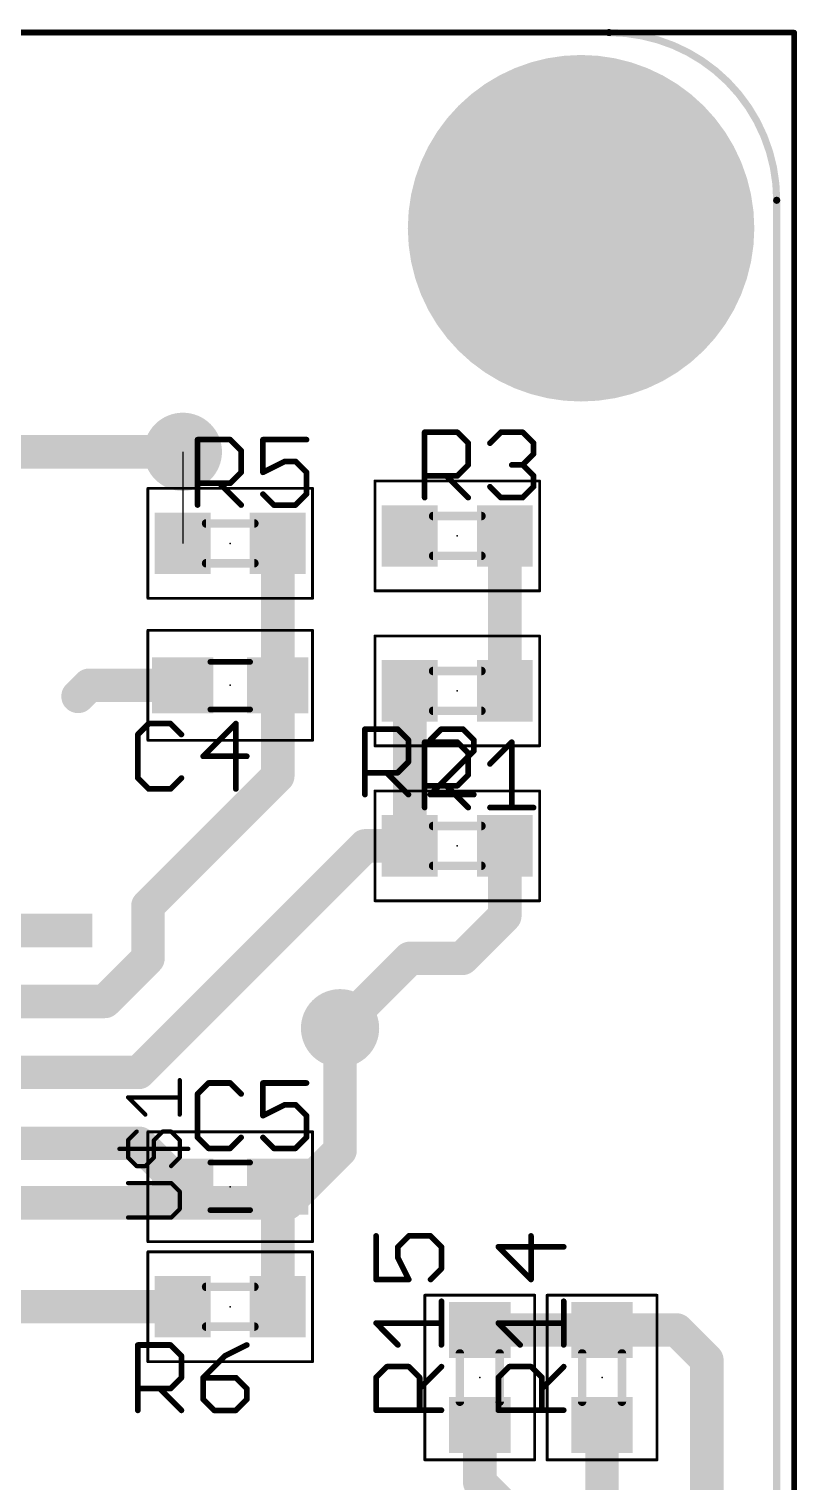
# Model space of a CAD drawing. Extents: x 0.9 to 89, y 3.1 to 59.4.
# Drawn here: x 75.06 to 88.8, y 33.45 to 59.44 of the extents above; entities that cross this region are included whole.
import ezdxf

# ---------------------------------------------------------------- set-up
doc = ezdxf.new("R2010")
doc.units = 0
for name, color, linetype in [('1', 22, 'CONTINUOUS'), ('16', 175, 'CONTINUOUS'), ('17', 82, 'CONTINUOUS'), ('18', 82, 'CONTINUOUS'), ('19', 53, 'CONTINUOUS'), ('21', 253, 'CONTINUOUS'), ('23', 7, 'CONTINUOUS'), ('25', 253, 'CONTINUOUS'), ('39', 22, 'CONTINUOUS'), ('51', 253, 'CONTINUOUS')]:
    doc.layers.add(name, color=color, linetype=linetype)

# ---------------------------------------------------------------- blocks, each defined once
blk = doc.blocks.new('RECT')
blk.add_solid([(-0.5, -0.5), (0.5, -0.5), (-0.5, 0.5), (0.5, 0.5)])
blk = doc.blocks.new('ROUNDP')
at = {"const_width": 0.5}
blk.add_lwpolyline([(0, -0.25, 1), (0, 0.25, 1), (0, -0.25)], format="xyb", dxfattribs=at)
blk = doc.blocks.new('ROUNDV')
at = {"const_width": 0.5}
blk.add_lwpolyline([(0, -0.25, 1), (0, 0.25, 1), (0, -0.25)], format="xyb", dxfattribs=at)

msp = doc.modelspace()

# ---------------------------------------------------------------- linework, layer by layer
at = {"layer": '1'}
for points, const_width in [([(88.75, 59.375), (3.125, 59.375)], 0.1), ([(88.75, 3.125), (88.75, 59.375)], 0.1), ([(79.51, 50.2375), (79.51, 47.6975)], 0.6), ([(83.5725, 47.5975), (83.5725, 50.37)], 0.6), ([(76.135, 47.6975), (75.9375, 47.5)], 0.6), ([(77.81, 47.6975), (76.135, 47.6975)], 0.6), ([(79.51, 47.6975), (79.51, 46.0725)], 0.6), ([(81.8725, 44.825), (81.8725, 47.5975)], 0.6), ([(77.1875, 43.75), (79.51, 46.0725)], 0.6), ([(77.0225, 40.7725), (81.075, 44.825)], 0.6), ([(81.8725, 44.825), (81.075, 44.825)], 0.6), ([(83.5725, 44.825), (83.5725, 43.5725)], 0.6), ([(77.1875, 42.8125), (77.1875, 43.75)], 0.6), ([(83.5725, 43.5725), (82.8125, 42.8125)], 0.6), ([(76.4175, 42.0425), (77.1875, 42.8125)], 0.6), ([(81.875, 42.8125), (80.625, 41.5625)], 0.6), ([(82.8125, 42.8125), (81.875, 42.8125)], 0.6), ([(75.385, 42.0425), (76.4175, 42.0425)], 0.6), ([(75.385, 40.7725), (77.0225, 40.7725)], 0.6), ([(75.385, 39.5025), (77.035, 39.5025)], 0.6), ([(77.035, 39.5025), (77.81, 38.7275)], 0.6), ([(79.51, 36.58), (79.51, 38.7275)], 0.6), ([(77.81, 36.58), (73.0925, 36.58)], 0.6), ([(83.125, 36.1625), (85.3125, 36.1625)], 0.6), ([(85.3125, 36.1625), (86.65, 36.1625)], 0.6), ([(86.65, 36.1625), (87.1875, 35.625)], 0.6), ([(87.1875, 35.625), (87.1875, 14.6875)], 0.6), ([(83.125, 34.4625), (83.125, 33.4375)], 0.6), ([(85.3125, 32.8125), (85.3125, 34.4625)], 0.6), ([(83.125, 33.4375), (84.375, 32.1875)], 0.6)]:
    msp.add_lwpolyline(points, dxfattribs=dict(at, const_width=const_width))
for points, const_width in [([(88.775, 59.375, 1), (88.725, 59.375)], 0.05), ([(88.75, 59.35, 1), (88.75, 59.4)], 0.05), ([(79.66, 50.2375, 1), (79.36, 50.2375)], 0.3), ([(83.7225, 50.37, 1), (83.4225, 50.37)], 0.3), ([(76.135, 47.8475, 1), (76.135, 47.5475)], 0.3), ([(76.2411, 47.5914, 1), (76.0289, 47.8036)], 0.3), ([(77.81, 47.5475, 1), (77.81, 47.8475)], 0.3), ([(79.66, 47.6975, 1), (79.36, 47.6975)], 0.3), ([(79.36, 47.6975, 1), (79.66, 47.6975)], 0.3), ([(82.0225, 47.5975, 1), (81.7225, 47.5975)], 0.3), ([(75.8314, 47.6061, 1), (76.0436, 47.3939)], 0.3), ([(83.4225, 47.5975, 1), (83.7225, 47.5975)], 0.3), ([(79.6161, 45.9664, 1), (79.4039, 46.1786)], 0.3), ([(79.36, 46.0725, 1), (79.66, 46.0725)], 0.3), ([(81.075, 44.975, 1), (81.075, 44.675)], 0.3), ([(81.1811, 44.7189, 1), (80.9689, 44.9311)], 0.3), ([(81.7225, 44.825, 1), (82.0225, 44.825)], 0.3), ([(81.8725, 44.675, 1), (81.8725, 44.975)], 0.3), ([(83.7225, 44.825, 1), (83.4225, 44.825)], 0.3), ([(77.3375, 43.75, 1), (77.0375, 43.75)], 0.3), ([(77.0814, 43.8561, 1), (77.2936, 43.6439)], 0.3), ([(83.4225, 43.5725, 1), (83.7225, 43.5725)], 0.3), ([(83.6786, 43.4664, 1), (83.4664, 43.6786)], 0.3), ([(77.0375, 42.8125, 1), (77.3375, 42.8125)], 0.3), ([(77.2936, 42.7064, 1), (77.0814, 42.9186)], 0.3), ([(81.875, 42.9625, 1), (81.875, 42.6625)], 0.3), ([(81.9811, 42.7064, 1), (81.7689, 42.9186)], 0.3), ([(82.7064, 42.9186, 1), (82.9186, 42.7064)], 0.3), ([(82.8125, 42.6625, 1), (82.8125, 42.9625)], 0.3), ([(75.385, 42.1925, 1), (75.385, 41.8925)], 0.3), ([(76.3114, 42.1486, 1), (76.5236, 41.9364)], 0.3), ([(76.4175, 41.8925, 1), (76.4175, 42.1925)], 0.3), ([(80.5189, 41.6686, 1), (80.7311, 41.4564)], 0.3), ([(75.385, 40.9225, 1), (75.385, 40.6225)], 0.3), ([(77.0225, 40.6225, 1), (77.0225, 40.9225)], 0.3), ([(76.9164, 40.8786, 1), (77.1286, 40.6664)], 0.3), ([(75.385, 39.6525, 1), (75.385, 39.3525)], 0.3), ([(77.1411, 39.6086, 1), (76.9289, 39.3964)], 0.3), ([(77.035, 39.3525, 1), (77.035, 39.6525)], 0.3), ([(79.66, 38.7275, 1), (79.36, 38.7275)], 0.3), ([(77.7039, 38.6214, 1), (77.9161, 38.8336)], 0.3), ([(77.81, 36.43, 1), (77.81, 36.73)], 0.3), ([(79.36, 36.58, 1), (79.66, 36.58)], 0.3), ([(83.125, 36.3125, 1), (83.125, 36.0125)], 0.3), ([(85.3125, 36.3125, 1), (85.3125, 36.0125)], 0.3), ([(85.3125, 36.0125, 1), (85.3125, 36.3125)], 0.3), ([(86.7561, 36.2686, 1), (86.5439, 36.0564)], 0.3), ([(86.65, 36.0125, 1), (86.65, 36.3125)], 0.3), ([(87.3375, 35.625, 1), (87.0375, 35.625)], 0.3), ([(87.0814, 35.5189, 1), (87.2936, 35.7311)], 0.3), ([(83.275, 34.4625, 1), (82.975, 34.4625)], 0.3), ([(85.4625, 34.4625, 1), (85.1625, 34.4625)], 0.3), ([(83.2311, 33.5436, 1), (83.0189, 33.3314)], 0.3), ([(82.975, 33.4375, 1), (83.275, 33.4375)], 0.3)]:
    msp.add_lwpolyline(points, format="xyb", dxfattribs=dict(at, const_width=const_width))
at = {"layer": '16', "const_width": 0.6}
for points in [[(65.9375, 51.875), (77.8125, 51.875)], [(80.625, 41.5625), (80.625, 39.375)], [(80.625, 39.375), (79.6875, 38.4375)], [(79.6875, 38.4375), (66.875, 38.4375)]]:
    msp.add_lwpolyline(points, dxfattribs=at)
at = {"layer": '16', "const_width": 0.3}
for points in [[(77.8125, 51.725, 1), (77.8125, 52.025)], [(80.775, 41.5625, 1), (80.475, 41.5625)], [(80.475, 39.375, 1), (80.775, 39.375)], [(80.7311, 39.2689, 1), (80.5189, 39.4811)], [(79.6875, 38.2875, 1), (79.6875, 38.5875)], [(79.5814, 38.5436, 1), (79.7936, 38.3314)]]:
    msp.add_lwpolyline(points, format="xyb", dxfattribs=at)
at = {"layer": '19'}
msp.add_line((77.8125, 51.875), (77.81, 50.2375), dxfattribs=at)
at = {"layer": '21'}
for points, const_width in [([(85.4375, 59.375), (6.4375, 59.375)], 0.127), ([(88.4375, 6.375), (88.4375, 56.375)], 0.127), ([(77.7569, 40.0172), (77.7569, 40.6336)], 0.0762), ([(77.1405, 40.0172), (76.8323, 40.3254)], 0.0762), ([(76.8323, 40.3254), (77.7569, 40.3254)], 0.0762), ([(76.8323, 39.5587), (76.9864, 39.7128)], 0.0762), ([(76.8323, 39.2505), (76.8323, 39.5587)], 0.0762), ([(77.4487, 39.7128), (77.2946, 39.5587)], 0.0762), ([(77.2946, 39.5587), (77.2946, 39.2505)], 0.0762), ([(77.6028, 39.7128), (77.4487, 39.7128)], 0.0762), ([(77.7569, 39.5587), (77.6028, 39.7128)], 0.0762), ([(77.7569, 39.2505), (77.7569, 39.5587)], 0.0762), ([(76.6782, 39.4046), (77.911, 39.4046)], 0.0762), ([(76.9864, 39.0964), (76.8323, 39.2505)], 0.0762), ([(77.2946, 39.2505), (77.1405, 39.0964)], 0.0762), ([(77.6028, 39.0964), (77.7569, 39.2505)], 0.0762), ([(77.1405, 39.0964), (76.9864, 39.0964)], 0.0762), ([(77.6028, 38.792), (76.8323, 38.792)], 0.0762), ([(77.7569, 38.6379), (77.6028, 38.792)], 0.0762), ([(77.7569, 38.3297), (77.7569, 38.6379)], 0.0762), ([(76.8323, 38.1756), (77.6028, 38.1756)], 0.0762), ([(77.6028, 38.1756), (77.7569, 38.3297)], 0.0762)]:
    msp.add_lwpolyline(points, dxfattribs=dict(at, const_width=const_width))
for points, const_width in [([(85.4375, 59.4068, 1), (85.4375, 59.3432)], 0.0635), ([(88.4375, 56.375, 0.4142), (85.4375, 59.375)], 0.127), ([(85.4375, 59.3432, 1), (85.4375, 59.4068)], 0.0635), ([(88.4693, 56.375, 1), (88.4057, 56.375)], 0.0635), ([(88.4057, 56.375, 1), (88.4693, 56.375)], 0.0635), ([(77.7759, 40.6336, 1), (77.7379, 40.6336)], 0.0381), ([(76.8458, 40.3388, 1), (76.8188, 40.3119)], 0.0381), ([(76.8323, 40.3444, 1), (76.8323, 40.3063)], 0.0381), ([(77.7569, 40.3063, 1), (77.7569, 40.3444)], 0.0381), ([(77.127, 40.0037, 1), (77.154, 40.0306)], 0.0381), ([(77.7379, 40.0172, 1), (77.7759, 40.0172)], 0.0381), ([(76.8188, 39.5721, 1), (76.8458, 39.5452)], 0.0381), ([(76.8514, 39.5587, 1), (76.8133, 39.5587)], 0.0381), ([(76.9999, 39.6993, 1), (76.9729, 39.7262)], 0.0381), ([(77.2811, 39.5721, 1), (77.3081, 39.5452)], 0.0381), ([(77.3137, 39.5587, 1), (77.2756, 39.5587)], 0.0381), ([(77.4487, 39.7318, 1), (77.4487, 39.6937)], 0.0381), ([(77.4622, 39.6993, 1), (77.4352, 39.7262)], 0.0381), ([(77.6163, 39.7262, 1), (77.5893, 39.6993)], 0.0381), ([(77.6028, 39.6937, 1), (77.6028, 39.7318)], 0.0381), ([(77.7759, 39.5587, 1), (77.7379, 39.5587)], 0.0381), ([(77.7434, 39.5452, 1), (77.7704, 39.5721)], 0.0381), ([(76.6782, 39.4236, 1), (76.6782, 39.3855)], 0.0381), ([(76.8458, 39.264, 1), (76.8188, 39.237)], 0.0381), ([(76.8133, 39.2505, 1), (76.8514, 39.2505)], 0.0381), ([(77.2756, 39.2505, 1), (77.3137, 39.2505)], 0.0381), ([(77.3081, 39.237, 1), (77.2811, 39.264)], 0.0381), ([(77.7379, 39.2505, 1), (77.7759, 39.2505)], 0.0381), ([(77.7704, 39.237, 1), (77.7434, 39.264)], 0.0381), ([(77.911, 39.3855, 1), (77.911, 39.4236)], 0.0381), ([(76.9864, 39.1154, 1), (76.9864, 39.0773)], 0.0381), ([(76.9729, 39.0829, 1), (76.9999, 39.1099)], 0.0381), ([(77.127, 39.1099, 1), (77.154, 39.0829)], 0.0381), ([(77.1405, 39.0773, 1), (77.1405, 39.1154)], 0.0381), ([(77.5893, 39.1099, 1), (77.6163, 39.0829)], 0.0381), ([(76.8323, 38.811, 1), (76.8323, 38.7729)], 0.0381), ([(77.6163, 38.8055, 1), (77.5893, 38.7785)], 0.0381), ([(77.6028, 38.7729, 1), (77.6028, 38.811)], 0.0381), ([(77.7759, 38.6379, 1), (77.7379, 38.6379)], 0.0381), ([(77.7434, 38.6244, 1), (77.7704, 38.6514)], 0.0381), ([(76.8323, 38.1947, 1), (76.8323, 38.1566)], 0.0381), ([(77.6028, 38.1566, 1), (77.6028, 38.1947)], 0.0381), ([(77.7379, 38.3297, 1), (77.7759, 38.3297)], 0.0381), ([(77.7704, 38.3162, 1), (77.7434, 38.3432)], 0.0381), ([(77.5893, 38.1891, 1), (77.6163, 38.1621)], 0.0381)]:
    msp.add_lwpolyline(points, format="xyb", dxfattribs=dict(at, const_width=const_width))
at = {"layer": '23'}
for p in [(88.4375, 59.375), (78.66, 50.2375), (82.7225, 50.37), (78.66, 47.6975), (82.7225, 47.5975), (82.7225, 44.825), (78.66, 38.7275), (78.66, 36.58), (83.125, 35.3125), (85.3125, 35.3125)]:
    msp.add_point(p, dxfattribs=at)
at = {"layer": '25', "const_width": 0.1016}
for points in [[(82.1383, 51.0558), (82.1383, 52.2252)], [(82.1383, 52.2252), (82.723, 52.2252)], [(82.723, 52.2252), (82.9179, 52.0303)], [(83.3077, 52.0303), (83.5026, 52.2252)], [(83.5026, 52.2252), (83.8924, 52.2252)], [(83.8924, 52.2252), (84.0873, 52.0303)], [(78.0758, 50.9233), (78.0758, 52.0927)], [(78.0758, 52.0927), (78.6605, 52.0927)], [(78.6605, 52.0927), (78.8554, 51.8978)], [(80.0248, 52.0927), (79.2452, 52.0927)], [(79.2452, 52.0927), (79.2452, 51.508)], [(82.9179, 52.0303), (82.9179, 51.6405)], [(84.0873, 52.0303), (84.0873, 51.8354)], [(78.8554, 51.8978), (78.8554, 51.508)], [(79.2452, 51.508), (79.635, 51.7029)], [(79.635, 51.7029), (79.8299, 51.7029)], [(79.8299, 51.7029), (80.0248, 51.508)], [(84.0873, 51.8354), (83.8924, 51.6405)], [(78.8554, 51.508), (78.6605, 51.3131)], [(80.0248, 51.508), (80.0248, 51.1182)], [(82.723, 51.4456), (82.1383, 51.4456)], [(82.5281, 51.4456), (82.9179, 51.0558)], [(82.9179, 51.6405), (82.723, 51.4456)], [(83.8924, 51.6405), (83.6975, 51.6405)], [(83.8924, 51.6405), (84.0873, 51.4456)], [(84.0873, 51.4456), (84.0873, 51.2507)], [(78.6605, 51.3131), (78.0758, 51.3131)], [(78.4656, 51.3131), (78.8554, 50.9233)], [(83.5026, 51.0558), (83.3077, 51.2507)], [(84.0873, 51.2507), (83.8924, 51.0558)], [(79.4401, 50.9233), (79.2452, 51.1182)], [(79.8299, 50.9233), (79.4401, 50.9233)], [(80.0248, 51.1182), (79.8299, 50.9233)], [(83.8924, 51.0558), (83.5026, 51.0558)], [(77.2019, 47.0127), (77.007, 46.8178)], [(77.5917, 47.0127), (77.2019, 47.0127)], [(77.7866, 46.8178), (77.5917, 47.0127)], [(78.7611, 47.0127), (78.1764, 46.428)], [(78.7611, 45.8433), (78.7611, 47.0127)], [(77.007, 46.8178), (77.007, 46.0382)], [(81.0695, 45.7433), (81.0695, 46.9127)], [(81.0695, 46.9127), (81.6542, 46.9127)], [(81.6542, 46.9127), (81.8491, 46.7178)], [(82.4338, 46.9127), (82.2389, 46.7178)], [(82.8236, 46.9127), (82.4338, 46.9127)], [(83.0185, 46.7178), (82.8236, 46.9127)], [(81.8491, 46.7178), (81.8491, 46.328)], [(82.1383, 45.5108), (82.1383, 46.6802)], [(82.1383, 46.6802), (82.723, 46.6802)], [(82.2389, 45.7433), (83.0185, 46.5229)], [(82.723, 46.6802), (82.9179, 46.4853)], [(82.9179, 46.4853), (82.9179, 46.0955)], [(83.0185, 46.5229), (83.0185, 46.7178)], [(83.3077, 46.2904), (83.6975, 46.6802)], [(83.6975, 46.6802), (83.6975, 45.5108)], [(78.1764, 46.428), (78.956, 46.428)], [(81.8491, 46.328), (81.6542, 46.1331)], [(77.007, 46.0382), (77.2019, 45.8433)], [(77.5917, 45.8433), (77.7866, 46.0382)], [(81.6542, 46.1331), (81.0695, 46.1331)], [(81.4593, 46.1331), (81.8491, 45.7433)], [(82.9179, 46.0955), (82.723, 45.9006)], [(77.2019, 45.8433), (77.5917, 45.8433)], [(82.723, 45.9006), (82.1383, 45.9006)], [(83.0185, 45.7433), (82.2389, 45.7433)], [(82.5281, 45.9006), (82.9179, 45.5108)], [(83.3077, 45.5108), (84.0873, 45.5108)], [(78.2707, 40.5827), (78.0758, 40.3878)], [(78.6605, 40.5827), (78.2707, 40.5827)], [(78.8554, 40.3878), (78.6605, 40.5827)], [(80.0248, 40.5827), (79.2452, 40.5827)], [(79.2452, 40.5827), (79.2452, 39.998)], [(78.0758, 40.3878), (78.0758, 39.6082)], [(79.2452, 39.998), (79.635, 40.1929)], [(79.635, 40.1929), (79.8299, 40.1929)], [(79.8299, 40.1929), (80.0248, 39.998)], [(80.0248, 39.998), (80.0248, 39.6082)], [(78.0758, 39.6082), (78.2707, 39.4133)], [(78.6605, 39.4133), (78.8554, 39.6082)], [(79.4401, 39.4133), (79.2452, 39.6082)], [(80.0248, 39.6082), (79.8299, 39.4133)], [(78.2707, 39.4133), (78.6605, 39.4133)], [(79.8299, 39.4133), (79.4401, 39.4133)], [(81.2698, 37.8467), (81.2698, 37.0671)], [(81.6596, 37.6518), (81.8545, 37.8467)], [(81.6596, 37.4569), (81.6596, 37.6518)], [(81.8545, 37.8467), (82.2443, 37.8467)], [(82.2443, 37.8467), (82.4392, 37.6518)], [(82.4392, 37.6518), (82.4392, 37.262)], [(84.6267, 37.6518), (83.4573, 37.6518)], [(83.4573, 37.6518), (84.042, 37.0671)], [(84.042, 37.0671), (84.042, 37.8467)], [(81.8545, 37.0671), (81.6596, 37.4569)], [(82.4392, 37.262), (82.2443, 37.0671)], [(81.2698, 37.0671), (81.8545, 37.0671)], [(82.4392, 35.8977), (82.4392, 36.6773)], [(84.6267, 35.8977), (84.6267, 36.6773)], [(81.6596, 35.8977), (81.2698, 36.2875)], [(81.2698, 36.2875), (82.4392, 36.2875)], [(83.8471, 35.8977), (83.4573, 36.2875)], [(83.4573, 36.2875), (84.6267, 36.2875)], [(77.007, 34.7258), (77.007, 35.8952)], [(77.007, 35.8952), (77.5917, 35.8952)], [(77.5917, 35.8952), (77.7866, 35.7003)], [(78.956, 35.8952), (78.5662, 35.7003)], [(77.7866, 35.7003), (77.7866, 35.3105)], [(78.5662, 35.7003), (78.1764, 35.3105)], [(77.7866, 35.3105), (77.5917, 35.1156)], [(78.1764, 35.3105), (78.1764, 34.9207)], [(78.7611, 35.3105), (78.1764, 35.3105)], [(78.956, 35.1156), (78.7611, 35.3105)], [(81.2698, 35.313), (81.4647, 35.5079)], [(81.2698, 34.7283), (81.2698, 35.313)], [(81.4647, 35.5079), (81.8545, 35.5079)], [(81.8545, 35.5079), (82.0494, 35.313)], [(82.0494, 35.1181), (82.4392, 35.5079)], [(82.0494, 35.313), (82.0494, 34.7283)], [(83.4573, 35.313), (83.6522, 35.5079)], [(83.4573, 34.7283), (83.4573, 35.313)], [(83.6522, 35.5079), (84.042, 35.5079)], [(84.042, 35.5079), (84.2369, 35.313)], [(84.2369, 35.1181), (84.6267, 35.5079)], [(84.2369, 35.313), (84.2369, 34.7283)], [(77.5917, 35.1156), (77.007, 35.1156)], [(77.3968, 35.1156), (77.7866, 34.7258)], [(78.956, 34.9207), (78.956, 35.1156)], [(78.1764, 34.9207), (78.3713, 34.7258)], [(78.7611, 34.7258), (78.956, 34.9207)], [(78.3713, 34.7258), (78.7611, 34.7258)], [(82.4392, 34.7283), (81.2698, 34.7283)], [(84.6267, 34.7283), (83.4573, 34.7283)]]:
    msp.add_lwpolyline(points, dxfattribs=at)
at = {"layer": '25', "const_width": 0.0508}
for points in [[(82.1637, 52.2252, 1), (82.1129, 52.2252)], [(82.1383, 52.2506, 1), (82.1383, 52.1998)], [(82.741, 52.2432, 1), (82.705, 52.2072)], [(82.723, 52.1998, 1), (82.723, 52.2506)], [(83.5026, 52.2506, 1), (83.5026, 52.1998)], [(83.5206, 52.2072, 1), (83.4846, 52.2432)], [(83.9104, 52.2432, 1), (83.8744, 52.2072)], [(83.8924, 52.1998, 1), (83.8924, 52.2506)], [(78.1012, 52.0927, 1), (78.0504, 52.0927)], [(78.0758, 52.1181, 1), (78.0758, 52.0673)], [(78.6785, 52.1107, 1), (78.6425, 52.0747)], [(78.6605, 52.0673, 1), (78.6605, 52.1181)], [(79.2452, 52.1181, 1), (79.2452, 52.0673)], [(79.2706, 52.0927, 1), (79.2198, 52.0927)], [(80.0248, 52.0673, 1), (80.0248, 52.1181)], [(82.9433, 52.0303, 1), (82.8925, 52.0303)], [(82.8999, 52.0123, 1), (82.9359, 52.0483)], [(83.2897, 52.0483, 1), (83.3257, 52.0123)], [(84.1127, 52.0303, 1), (84.0619, 52.0303)], [(84.0693, 52.0123, 1), (84.1053, 52.0483)], [(78.8808, 51.8978, 1), (78.83, 51.8978)], [(78.8374, 51.8798, 1), (78.8734, 51.9158)], [(79.635, 51.7283, 1), (79.635, 51.6775)], [(79.6464, 51.6802, 1), (79.6236, 51.7256)], [(79.8479, 51.7209, 1), (79.8119, 51.6849)], [(79.8299, 51.6775, 1), (79.8299, 51.7283)], [(84.0619, 51.8354, 1), (84.1127, 51.8354)], [(84.1053, 51.8174, 1), (84.0693, 51.8534)], [(78.83, 51.508, 1), (78.8808, 51.508)], [(78.8734, 51.49, 1), (78.8374, 51.526)], [(79.2338, 51.5307, 1), (79.2566, 51.4853)], [(79.2198, 51.508, 1), (79.2706, 51.508)], [(80.0502, 51.508, 1), (79.9994, 51.508)], [(80.0068, 51.49, 1), (80.0428, 51.526)], [(82.1383, 51.471, 1), (82.1383, 51.4202)], [(82.5461, 51.4636, 1), (82.5101, 51.4276)], [(82.705, 51.4636, 1), (82.741, 51.4276)], [(82.723, 51.4202, 1), (82.723, 51.471)], [(82.8925, 51.6405, 1), (82.9433, 51.6405)], [(82.9359, 51.6225, 1), (82.8999, 51.6585)], [(83.6975, 51.6659, 1), (83.6975, 51.6151)], [(83.9104, 51.6585, 1), (83.8744, 51.6225)], [(83.8744, 51.6585, 1), (83.9104, 51.6225)], [(83.8924, 51.6151, 1), (83.8924, 51.6659)], [(84.1127, 51.4456, 1), (84.0619, 51.4456)], [(84.0693, 51.4276, 1), (84.1053, 51.4636)], [(78.0758, 51.3385, 1), (78.0758, 51.2877)], [(78.4836, 51.3311, 1), (78.4476, 51.2951)], [(78.6425, 51.3311, 1), (78.6785, 51.2951)], [(78.6605, 51.2877, 1), (78.6605, 51.3385)], [(83.3257, 51.2687, 1), (83.2897, 51.2327)], [(84.0619, 51.2507, 1), (84.1127, 51.2507)], [(84.1053, 51.2327, 1), (84.0693, 51.2687)], [(78.0504, 50.9233, 1), (78.1012, 50.9233)], [(78.8374, 50.9053, 1), (78.8734, 50.9413)], [(79.2632, 51.1362, 1), (79.2272, 51.1002)], [(79.4401, 50.9487, 1), (79.4401, 50.8979)], [(79.4221, 50.9053, 1), (79.4581, 50.9413)], [(79.8119, 50.9413, 1), (79.8479, 50.9053)], [(79.8299, 50.8979, 1), (79.8299, 50.9487)], [(79.9994, 51.1182, 1), (80.0502, 51.1182)], [(80.0428, 51.1002, 1), (80.0068, 51.1362)], [(82.1129, 51.0558, 1), (82.1637, 51.0558)], [(82.8999, 51.0378, 1), (82.9359, 51.0738)], [(83.5026, 51.0812, 1), (83.5026, 51.0304)], [(83.4846, 51.0378, 1), (83.5206, 51.0738)], [(83.8744, 51.0738, 1), (83.9104, 51.0378)], [(83.8924, 51.0304, 1), (83.8924, 51.0812)], [(77.2019, 47.0381, 1), (77.2019, 46.9873)], [(77.2199, 46.9947, 1), (77.1839, 47.0307)], [(77.6097, 47.0307, 1), (77.5737, 46.9947)], [(77.5917, 46.9873, 1), (77.5917, 47.0381)], [(78.7865, 47.0127, 1), (78.7357, 47.0127)], [(78.7791, 46.9947, 1), (78.7431, 47.0307)], [(76.989, 46.8358, 1), (77.025, 46.7998)], [(77.0324, 46.8178, 1), (76.9816, 46.8178)], [(77.7686, 46.7998, 1), (77.8046, 46.8358)], [(81.0949, 46.9127, 1), (81.0441, 46.9127)], [(81.0695, 46.9381, 1), (81.0695, 46.8873)], [(81.6722, 46.9307, 1), (81.6362, 46.8947)], [(81.6542, 46.8873, 1), (81.6542, 46.9381)], [(82.4338, 46.9381, 1), (82.4338, 46.8873)], [(82.4518, 46.8947, 1), (82.4158, 46.9307)], [(82.8416, 46.9307, 1), (82.8056, 46.8947)], [(82.8236, 46.8873, 1), (82.8236, 46.9381)], [(81.8745, 46.7178, 1), (81.8237, 46.7178)], [(81.8311, 46.6998, 1), (81.8671, 46.7358)], [(82.1637, 46.6802, 1), (82.1129, 46.6802)], [(82.1383, 46.7056, 1), (82.1383, 46.6548)], [(82.2209, 46.7358, 1), (82.2569, 46.6998)], [(82.741, 46.6982, 1), (82.705, 46.6622)], [(82.723, 46.6548, 1), (82.723, 46.7056)], [(82.9433, 46.4853, 1), (82.8925, 46.4853)], [(82.8999, 46.4673, 1), (82.9359, 46.5033)], [(83.0439, 46.7178, 1), (82.9931, 46.7178)], [(82.9931, 46.5229, 1), (83.0439, 46.5229)], [(83.0005, 46.6998, 1), (83.0365, 46.7358)], [(83.0365, 46.5049, 1), (83.0005, 46.5409)], [(83.7229, 46.6802, 1), (83.6721, 46.6802)], [(83.7155, 46.6622, 1), (83.6795, 46.6982)], [(78.1584, 46.446, 1), (78.1944, 46.41)], [(78.1764, 46.4534, 1), (78.1764, 46.4026)], [(78.956, 46.4026, 1), (78.956, 46.4534)], [(81.8237, 46.328, 1), (81.8745, 46.328)], [(81.8671, 46.31, 1), (81.8311, 46.346)], [(83.2897, 46.3084, 1), (83.3257, 46.2724)], [(77.025, 46.0562, 1), (76.989, 46.0202)], [(76.9816, 46.0382, 1), (77.0324, 46.0382)], [(77.8046, 46.0202, 1), (77.7686, 46.0562)], [(81.0695, 46.1585, 1), (81.0695, 46.1077)], [(81.4773, 46.1511, 1), (81.4413, 46.1151)], [(81.6362, 46.1511, 1), (81.6722, 46.1151)], [(81.6542, 46.1077, 1), (81.6542, 46.1585)], [(82.8925, 46.0955, 1), (82.9433, 46.0955)], [(82.9359, 46.0775, 1), (82.8999, 46.1135)], [(77.2019, 45.8687, 1), (77.2019, 45.8179)], [(77.1839, 45.8253, 1), (77.2199, 45.8613)], [(77.5737, 45.8613, 1), (77.6097, 45.8253)], [(77.5917, 45.8179, 1), (77.5917, 45.8687)], [(78.7357, 45.8433, 1), (78.7865, 45.8433)], [(81.0441, 45.7433, 1), (81.0949, 45.7433)], [(81.8311, 45.7253, 1), (81.8671, 45.7613)], [(82.1383, 45.926, 1), (82.1383, 45.8752)], [(82.2209, 45.7613, 1), (82.2569, 45.7253)], [(82.2389, 45.7687, 1), (82.2389, 45.7179)], [(82.5461, 45.9186, 1), (82.5101, 45.8826)], [(82.705, 45.9186, 1), (82.741, 45.8826)], [(82.723, 45.8752, 1), (82.723, 45.926)], [(83.0185, 45.7179, 1), (83.0185, 45.7687)], [(82.1129, 45.5108, 1), (82.1637, 45.5108)], [(82.8999, 45.4928, 1), (82.9359, 45.5288)], [(83.3077, 45.5362, 1), (83.3077, 45.4854)], [(83.6721, 45.5108, 1), (83.7229, 45.5108)], [(84.0873, 45.4854, 1), (84.0873, 45.5362)], [(78.2707, 40.6081, 1), (78.2707, 40.5573)], [(78.2887, 40.5647, 1), (78.2527, 40.6007)], [(78.6785, 40.6007, 1), (78.6425, 40.5647)], [(78.6605, 40.5573, 1), (78.6605, 40.6081)], [(79.2452, 40.6081, 1), (79.2452, 40.5573)], [(79.2706, 40.5827, 1), (79.2198, 40.5827)], [(80.0248, 40.5573, 1), (80.0248, 40.6081)], [(78.0578, 40.4058, 1), (78.0938, 40.3698)], [(78.1012, 40.3878, 1), (78.0504, 40.3878)], [(78.8374, 40.3698, 1), (78.8734, 40.4058)], [(79.2338, 40.0207, 1), (79.2566, 39.9753)], [(79.635, 40.2183, 1), (79.635, 40.1675)], [(79.6464, 40.1702, 1), (79.6236, 40.2156)], [(79.8479, 40.2109, 1), (79.8119, 40.1749)], [(79.8299, 40.1675, 1), (79.8299, 40.2183)], [(80.0502, 39.998, 1), (79.9994, 39.998)], [(80.0068, 39.98, 1), (80.0428, 40.016)], [(79.2198, 39.998, 1), (79.2706, 39.998)], [(78.0938, 39.6262, 1), (78.0578, 39.5902)], [(78.0504, 39.6082, 1), (78.1012, 39.6082)], [(78.8734, 39.5902, 1), (78.8374, 39.6262)], [(79.2632, 39.6262, 1), (79.2272, 39.5902)], [(79.9994, 39.6082, 1), (80.0502, 39.6082)], [(80.0428, 39.5902, 1), (80.0068, 39.6262)], [(78.2707, 39.4387, 1), (78.2707, 39.3879)], [(78.2527, 39.3953, 1), (78.2887, 39.4313)], [(78.6425, 39.4313, 1), (78.6785, 39.3953)], [(78.6605, 39.3879, 1), (78.6605, 39.4387)], [(79.4401, 39.4387, 1), (79.4401, 39.3879)], [(79.4221, 39.3953, 1), (79.4581, 39.4313)], [(79.8119, 39.4313, 1), (79.8479, 39.3953)], [(79.8299, 39.3879, 1), (79.8299, 39.4387)], [(81.2952, 37.8467, 1), (81.2444, 37.8467)], [(81.6416, 37.6698, 1), (81.6776, 37.6338)], [(81.685, 37.6518, 1), (81.6342, 37.6518)], [(81.8545, 37.8721, 1), (81.8545, 37.8213)], [(81.8725, 37.8287, 1), (81.8365, 37.8647)], [(82.2623, 37.8647, 1), (82.2263, 37.8287)], [(82.2443, 37.8213, 1), (82.2443, 37.8721)], [(82.4646, 37.6518, 1), (82.4138, 37.6518)], [(82.4212, 37.6338, 1), (82.4572, 37.6698)], [(83.4753, 37.6698, 1), (83.4393, 37.6338)], [(83.4573, 37.6772, 1), (83.4573, 37.6264)], [(84.0674, 37.8467, 1), (84.0166, 37.8467)], [(84.6267, 37.6264, 1), (84.6267, 37.6772)], [(81.6823, 37.4682, 1), (81.6369, 37.4455)], [(81.6342, 37.4569, 1), (81.685, 37.4569)], [(82.4138, 37.262, 1), (82.4646, 37.262)], [(82.4572, 37.244, 1), (82.4212, 37.28)], [(81.2698, 37.0925, 1), (81.2698, 37.0417)], [(81.2444, 37.0671, 1), (81.2952, 37.0671)], [(81.8318, 37.0557, 1), (81.8772, 37.0785)], [(81.8545, 37.0417, 1), (81.8545, 37.0925)], [(82.2263, 37.0851, 1), (82.2623, 37.0491)], [(84.0166, 37.0671, 1), (84.0674, 37.0671)], [(84.024, 37.0491, 1), (84.06, 37.0851)], [(82.4646, 36.6773, 1), (82.4138, 36.6773)], [(84.6521, 36.6773, 1), (84.6013, 36.6773)], [(81.2878, 36.3055, 1), (81.2518, 36.2695)], [(81.2698, 36.3129, 1), (81.2698, 36.2621)], [(82.4392, 36.2621, 1), (82.4392, 36.3129)], [(83.4753, 36.3055, 1), (83.4393, 36.2695)], [(83.4573, 36.3129, 1), (83.4573, 36.2621)], [(84.6267, 36.2621, 1), (84.6267, 36.3129)], [(77.0324, 35.8952, 1), (76.9816, 35.8952)], [(77.007, 35.9206, 1), (77.007, 35.8698)], [(77.6097, 35.9132, 1), (77.5737, 35.8772)], [(77.5917, 35.8698, 1), (77.5917, 35.9206)], [(78.9674, 35.8725, 1), (78.9446, 35.9179)], [(81.6416, 35.8797, 1), (81.6776, 35.9157)], [(82.4138, 35.8977, 1), (82.4646, 35.8977)], [(83.8291, 35.8797, 1), (83.8651, 35.9157)], [(84.6013, 35.8977, 1), (84.6521, 35.8977)], [(77.812, 35.7003, 1), (77.7612, 35.7003)], [(77.7686, 35.6823, 1), (77.8046, 35.7183)], [(78.5548, 35.723, 1), (78.5776, 35.6776)], [(78.5842, 35.6823, 1), (78.5482, 35.7183)], [(77.8046, 35.2925, 1), (77.7686, 35.3285)], [(78.1584, 35.3285, 1), (78.1944, 35.2925)], [(78.2018, 35.3105, 1), (78.151, 35.3105)], [(78.1764, 35.3359, 1), (78.1764, 35.2851)], [(78.7791, 35.3285, 1), (78.7431, 35.2925)], [(78.7611, 35.2851, 1), (78.7611, 35.3359)], [(81.2518, 35.331, 1), (81.2878, 35.295)], [(81.2952, 35.313, 1), (81.2444, 35.313)], [(81.4647, 35.5333, 1), (81.4647, 35.4825)], [(81.4827, 35.4899, 1), (81.4467, 35.5259)], [(81.8725, 35.5259, 1), (81.8365, 35.4899)], [(81.8545, 35.4825, 1), (81.8545, 35.5333)], [(82.0748, 35.313, 1), (82.024, 35.313)], [(82.0314, 35.295, 1), (82.0674, 35.331)], [(82.4572, 35.4899, 1), (82.4212, 35.5259)], [(83.4393, 35.331, 1), (83.4753, 35.295)], [(83.4827, 35.313, 1), (83.4319, 35.313)], [(83.6522, 35.5333, 1), (83.6522, 35.4825)], [(83.6702, 35.4899, 1), (83.6342, 35.5259)], [(84.06, 35.5259, 1), (84.024, 35.4899)], [(84.042, 35.4825, 1), (84.042, 35.5333)], [(84.2623, 35.313, 1), (84.2115, 35.313)], [(84.2189, 35.295, 1), (84.2549, 35.331)], [(84.6447, 35.4899, 1), (84.6087, 35.5259)], [(77.007, 35.141, 1), (77.007, 35.0902)], [(77.4148, 35.1336, 1), (77.3788, 35.0976)], [(77.5737, 35.1336, 1), (77.6097, 35.0976)], [(77.5917, 35.0902, 1), (77.5917, 35.141)], [(77.7612, 35.3105, 1), (77.812, 35.3105)], [(78.9814, 35.1156, 1), (78.9306, 35.1156)], [(78.938, 35.0976, 1), (78.974, 35.1336)], [(82.0314, 35.1361, 1), (82.0674, 35.1001)], [(84.2189, 35.1361, 1), (84.2549, 35.1001)], [(78.1944, 34.9387, 1), (78.1584, 34.9027)], [(78.151, 34.9207, 1), (78.2018, 34.9207)], [(78.9306, 34.9207, 1), (78.9814, 34.9207)], [(78.974, 34.9027, 1), (78.938, 34.9387)], [(76.9816, 34.7258, 1), (77.0324, 34.7258)], [(77.7686, 34.7078, 1), (77.8046, 34.7438)], [(78.3713, 34.7512, 1), (78.3713, 34.7004)], [(78.3533, 34.7078, 1), (78.3893, 34.7438)], [(78.7431, 34.7438, 1), (78.7791, 34.7078)], [(78.7611, 34.7004, 1), (78.7611, 34.7512)], [(81.2698, 34.7537, 1), (81.2698, 34.7029)], [(81.2444, 34.7283, 1), (81.2952, 34.7283)], [(82.024, 34.7283, 1), (82.0748, 34.7283)], [(82.4392, 34.7029, 1), (82.4392, 34.7537)], [(83.4573, 34.7537, 1), (83.4573, 34.7029)], [(83.4319, 34.7283, 1), (83.4827, 34.7283)], [(84.2115, 34.7283, 1), (84.2623, 34.7283)], [(84.6267, 34.7029, 1), (84.6267, 34.7537)]]:
    msp.add_lwpolyline(points, format="xyb", dxfattribs=at)
at = {"layer": '39', "const_width": 0.0508}
for points in [[(77.187, 51.2205), (80.133, 51.2205)], [(77.187, 49.2545), (77.187, 51.2205)], [(80.133, 51.2205), (80.133, 49.2545)], [(81.2495, 51.353), (84.1955, 51.353)], [(81.2495, 49.387), (81.2495, 51.353)], [(84.1955, 51.353), (84.1955, 49.387)], [(84.1955, 49.387), (81.2495, 49.387)], [(80.133, 49.2545), (77.187, 49.2545)], [(77.187, 46.7145), (77.187, 48.6805)], [(77.187, 48.6805), (80.133, 48.6805)], [(80.133, 48.6805), (80.133, 46.7145)], [(81.2495, 46.6145), (81.2495, 48.5805)], [(81.2495, 48.5805), (84.1955, 48.5805)], [(84.1955, 48.5805), (84.1955, 46.6145)], [(80.133, 46.7145), (77.187, 46.7145)], [(84.1955, 46.6145), (81.2495, 46.6145)], [(81.2495, 45.808), (84.1955, 45.808)], [(81.2495, 43.842), (81.2495, 45.808)], [(84.1955, 45.808), (84.1955, 43.842)], [(84.1955, 43.842), (81.2495, 43.842)], [(77.187, 39.7105), (80.133, 39.7105)], [(77.187, 37.7445), (77.187, 39.7105)], [(80.133, 39.7105), (80.133, 37.7445)], [(80.133, 37.7445), (77.187, 37.7445)], [(77.187, 35.597), (77.187, 37.563)], [(77.187, 37.563), (80.133, 37.563)], [(80.133, 37.563), (80.133, 35.597)], [(82.142, 33.8395), (82.142, 36.7855)], [(82.142, 36.7855), (84.108, 36.7855)], [(84.108, 36.7855), (84.108, 33.8395)], [(84.3295, 33.8395), (84.3295, 36.7855)], [(84.3295, 36.7855), (86.2955, 36.7855)], [(86.2955, 36.7855), (86.2955, 33.8395)], [(80.133, 35.597), (77.187, 35.597)], [(84.108, 33.8395), (82.142, 33.8395)], [(86.2955, 33.8395), (84.3295, 33.8395)]]:
    msp.add_lwpolyline(points, dxfattribs=at)
at = {"layer": '39', "const_width": 0.0254}
for points in [[(77.187, 51.2332, 1), (77.187, 51.2078)], [(77.1997, 51.2205, 1), (77.1743, 51.2205)], [(80.1457, 51.2205, 1), (80.1203, 51.2205)], [(80.133, 51.2078, 1), (80.133, 51.2332)], [(81.2495, 51.3657, 1), (81.2495, 51.3403)], [(81.2622, 51.353, 1), (81.2368, 51.353)], [(84.2082, 51.353, 1), (84.1828, 51.353)], [(84.1955, 51.3403, 1), (84.1955, 51.3657)], [(81.2495, 49.3997, 1), (81.2495, 49.3743)], [(81.2368, 49.387, 1), (81.2622, 49.387)], [(84.1828, 49.387, 1), (84.2082, 49.387)], [(84.1955, 49.3743, 1), (84.1955, 49.3997)], [(77.187, 49.2672, 1), (77.187, 49.2418)], [(77.1743, 49.2545, 1), (77.1997, 49.2545)], [(80.1203, 49.2545, 1), (80.1457, 49.2545)], [(80.133, 49.2418, 1), (80.133, 49.2672)], [(77.1997, 48.6805, 1), (77.1743, 48.6805)], [(77.187, 48.6932, 1), (77.187, 48.6678)], [(80.1457, 48.6805, 1), (80.1203, 48.6805)], [(80.133, 48.6678, 1), (80.133, 48.6932)], [(81.2622, 48.5805, 1), (81.2368, 48.5805)], [(81.2495, 48.5932, 1), (81.2495, 48.5678)], [(84.2082, 48.5805, 1), (84.1828, 48.5805)], [(84.1955, 48.5678, 1), (84.1955, 48.5932)], [(77.187, 46.7272, 1), (77.187, 46.7018)], [(77.1743, 46.7145, 1), (77.1997, 46.7145)], [(80.1203, 46.7145, 1), (80.1457, 46.7145)], [(80.133, 46.7018, 1), (80.133, 46.7272)], [(81.2495, 46.6272, 1), (81.2495, 46.6018)], [(81.2368, 46.6145, 1), (81.2622, 46.6145)], [(84.1828, 46.6145, 1), (84.2082, 46.6145)], [(84.1955, 46.6018, 1), (84.1955, 46.6272)], [(81.2495, 45.8207, 1), (81.2495, 45.7953)], [(81.2622, 45.808, 1), (81.2368, 45.808)], [(84.2082, 45.808, 1), (84.1828, 45.808)], [(84.1955, 45.7953, 1), (84.1955, 45.8207)], [(81.2495, 43.8547, 1), (81.2495, 43.8293)], [(81.2368, 43.842, 1), (81.2622, 43.842)], [(84.1828, 43.842, 1), (84.2082, 43.842)], [(84.1955, 43.8293, 1), (84.1955, 43.8547)], [(77.187, 39.7232, 1), (77.187, 39.6978)], [(77.1997, 39.7105, 1), (77.1743, 39.7105)], [(80.1457, 39.7105, 1), (80.1203, 39.7105)], [(80.133, 39.6978, 1), (80.133, 39.7232)], [(77.187, 37.7572, 1), (77.187, 37.7318)], [(77.1743, 37.7445, 1), (77.1997, 37.7445)], [(80.1203, 37.7445, 1), (80.1457, 37.7445)], [(80.133, 37.7318, 1), (80.133, 37.7572)], [(77.1997, 37.563, 1), (77.1743, 37.563)], [(77.187, 37.5757, 1), (77.187, 37.5503)], [(80.1457, 37.563, 1), (80.1203, 37.563)], [(80.133, 37.5503, 1), (80.133, 37.5757)], [(82.1547, 36.7855, 1), (82.1293, 36.7855)], [(82.142, 36.7982, 1), (82.142, 36.7728)], [(84.1207, 36.7855, 1), (84.0953, 36.7855)], [(84.108, 36.7728, 1), (84.108, 36.7982)], [(84.3422, 36.7855, 1), (84.3168, 36.7855)], [(84.3295, 36.7982, 1), (84.3295, 36.7728)], [(86.3082, 36.7855, 1), (86.2828, 36.7855)], [(86.2955, 36.7728, 1), (86.2955, 36.7982)], [(77.187, 35.6097, 1), (77.187, 35.5843)], [(80.133, 35.5843, 1), (80.133, 35.6097)], [(77.1743, 35.597, 1), (77.1997, 35.597)], [(80.1203, 35.597, 1), (80.1457, 35.597)], [(82.142, 33.8522, 1), (82.142, 33.8268)], [(82.1293, 33.8395, 1), (82.1547, 33.8395)], [(84.0953, 33.8395, 1), (84.1207, 33.8395)], [(84.108, 33.8268, 1), (84.108, 33.8522)], [(84.3295, 33.8522, 1), (84.3295, 33.8268)], [(84.3168, 33.8395, 1), (84.3422, 33.8395)], [(86.2828, 33.8395, 1), (86.3082, 33.8395)], [(86.2955, 33.8268, 1), (86.2955, 33.8522)]]:
    msp.add_lwpolyline(points, format="xyb", dxfattribs=at)
at = {"layer": '51'}
for points, const_width in [([(83.1545, 50.726), (82.2905, 50.726)], 0.1524), ([(79.092, 50.5935), (78.228, 50.5935)], 0.1524), ([(78.228, 49.8815), (79.092, 49.8815)], 0.1524), ([(82.2905, 50.014), (83.1545, 50.014)], 0.1524), ([(79.016, 48.1165), (78.304, 48.1165)], 0.1016), ([(83.1545, 47.9535), (82.2905, 47.9535)], 0.1524), ([(79.016, 47.2655), (78.304, 47.2655)], 0.1016), ([(82.2905, 47.2415), (83.1545, 47.2415)], 0.1524), ([(83.1545, 45.181), (82.2905, 45.181)], 0.1524), ([(82.2905, 44.469), (83.1545, 44.469)], 0.1524), ([(78.304, 39.1595), (79.016, 39.1595)], 0.1016), ([(78.304, 38.3085), (79.016, 38.3085)], 0.1016), ([(79.092, 36.936), (78.228, 36.936)], 0.1524), ([(78.228, 36.224), (79.092, 36.224)], 0.1524), ([(82.769, 35.7445), (82.769, 34.8805)], 0.1524), ([(83.481, 34.8805), (83.481, 35.7445)], 0.1524), ([(84.9565, 35.7445), (84.9565, 34.8805)], 0.1524), ([(85.6685, 34.8805), (85.6685, 35.7445)], 0.1524)]:
    msp.add_lwpolyline(points, dxfattribs=dict(at, const_width=const_width))
for points, const_width in [([(82.2905, 50.7641, 1), (82.2905, 50.6879)], 0.0762), ([(83.1545, 50.6879, 1), (83.1545, 50.7641)], 0.0762), ([(78.228, 50.6316, 1), (78.228, 50.5554)], 0.0762), ([(79.092, 50.5554, 1), (79.092, 50.6316)], 0.0762), ([(78.228, 49.9196, 1), (78.228, 49.8434)], 0.0762), ([(79.092, 49.8434, 1), (79.092, 49.9196)], 0.0762), ([(82.2905, 50.0521, 1), (82.2905, 49.9759)], 0.0762), ([(83.1545, 49.9759, 1), (83.1545, 50.0521)], 0.0762), ([(78.304, 48.1419, 1), (78.304, 48.0911)], 0.0508), ([(79.016, 48.0911, 1), (79.016, 48.1419)], 0.0508), ([(82.2905, 47.9916, 1), (82.2905, 47.9154)], 0.0762), ([(83.1545, 47.9154, 1), (83.1545, 47.9916)], 0.0762), ([(78.304, 47.2909, 1), (78.304, 47.2401)], 0.0508), ([(79.016, 47.2401, 1), (79.016, 47.2909)], 0.0508), ([(82.2905, 47.2796, 1), (82.2905, 47.2034)], 0.0762), ([(83.1545, 47.2034, 1), (83.1545, 47.2796)], 0.0762), ([(82.2905, 45.2191, 1), (82.2905, 45.1429)], 0.0762), ([(83.1545, 45.1429, 1), (83.1545, 45.2191)], 0.0762), ([(82.2905, 44.5071, 1), (82.2905, 44.4309)], 0.0762), ([(83.1545, 44.4309, 1), (83.1545, 44.5071)], 0.0762), ([(78.304, 39.1849, 1), (78.304, 39.1341)], 0.0508), ([(79.016, 39.1341, 1), (79.016, 39.1849)], 0.0508), ([(78.304, 38.3339, 1), (78.304, 38.2831)], 0.0508), ([(79.016, 38.2831, 1), (79.016, 38.3339)], 0.0508), ([(78.228, 36.9741, 1), (78.228, 36.8979)], 0.0762), ([(79.092, 36.8979, 1), (79.092, 36.9741)], 0.0762), ([(78.228, 36.2621, 1), (78.228, 36.1859)], 0.0762), ([(79.092, 36.1859, 1), (79.092, 36.2621)], 0.0762), ([(82.8071, 35.7445, 1), (82.7309, 35.7445)], 0.0762), ([(83.5191, 35.7445, 1), (83.4429, 35.7445)], 0.0762), ([(84.9946, 35.7445, 1), (84.9184, 35.7445)], 0.0762), ([(85.7066, 35.7445, 1), (85.6304, 35.7445)], 0.0762), ([(82.7309, 34.8805, 1), (82.8071, 34.8805)], 0.0762), ([(83.4429, 34.8805, 1), (83.5191, 34.8805)], 0.0762), ([(84.9184, 34.8805, 1), (84.9946, 34.8805)], 0.0762), ([(85.6304, 34.8805, 1), (85.7066, 34.8805)], 0.0762)]:
    msp.add_lwpolyline(points, format="xyb", dxfattribs=dict(at, const_width=const_width))

# ---------------------------------------------------------------- block references
at = {"layer": '1', "yscale": 1.1}
for p in [(77.81, 50.2375), (79.51, 50.2375), (81.8725, 50.37), (83.5725, 50.37), (81.8725, 44.825), (83.5725, 44.825)]:
    msp.add_blockref('RECT', p, dxfattribs=at)
at = {"layer": '1', "xscale": 1.1, "rotation": 180}
for p in [(77.81, 47.6975), (79.51, 47.6975)]:
    msp.add_blockref('RECT', p, dxfattribs=at)
at = {"layer": '1', "yscale": 1.1}
for p, rotation in [((81.8725, 47.5975), 180), ((83.5725, 47.5975), 180), ((77.81, 36.58), 180), ((79.51, 36.58), 180), ((83.125, 36.1625), 90), ((85.3125, 36.1625), 90), ((83.125, 34.4625), 90), ((85.3125, 34.4625), 90)]:
    msp.add_blockref('RECT', p, dxfattribs=dict(at, rotation=rotation))
at = {"layer": '1', "xscale": 1.62, "yscale": 0.6, "rotation": 180}
for p in [(75.385, 43.3125), (75.385, 42.0425), (75.385, 40.7725), (75.385, 39.5025)]:
    msp.add_blockref('RECT', p, dxfattribs=at)
at = {"layer": '1', "xscale": 1.1}
for p in [(77.81, 38.7275), (79.51, 38.7275)]:
    msp.add_blockref('RECT', p, dxfattribs=at)
at = {"layer": '17', "xscale": 6.2, "yscale": 6.2, "rotation": 180}
msp.add_blockref('ROUNDP', (84.9375, 55.875), dxfattribs=at)
msp.add_blockref('ROUNDP', (84.9375, 55.875), dxfattribs=at)
at = {"layer": '18', "xscale": 1.4, "yscale": 1.4}
for p in [(77.8125, 51.875), (77.8125, 51.875), (80.625, 41.5625), (80.625, 41.5625)]:
    msp.add_blockref('ROUNDV', p, dxfattribs=at)
at = {"layer": '51'}
for p, xscale, yscale in [((82.0875, 50.37), 0.4064, 0.8636), ((83.3575, 50.37), 0.4064, 0.8636), ((78.025, 50.2375), 0.4064, 0.8636), ((79.295, 50.2375), 0.4064, 0.8636), ((82.0875, 44.825), 0.4064, 0.8636), ((83.3575, 44.825), 0.4064, 0.8636), ((78.0718, 38.7326), 0.5001, 0.95), ((79.2403, 38.7326), 0.5001, 0.95)]:
    msp.add_blockref('RECT', p, dxfattribs=dict(at, xscale=xscale, yscale=yscale))
for p, xscale, yscale, rotation in [((78.0798, 47.6924), 0.5001, 0.95, 180), ((79.2482, 47.6924), 0.5001, 0.95, 180), ((82.0875, 47.5975), 0.4064, 0.8636, 180), ((83.3575, 47.5975), 0.4064, 0.8636, 180), ((78.025, 36.58), 0.4064, 0.8636, 180), ((79.295, 36.58), 0.4064, 0.8636, 180), ((83.125, 35.9475), 0.4064, 0.8636, 90), ((85.3125, 35.9475), 0.4064, 0.8636, 90), ((83.125, 34.6775), 0.4064, 0.8636, 90), ((85.3125, 34.6775), 0.4064, 0.8636, 90)]:
    msp.add_blockref('RECT', p, dxfattribs=dict(at, xscale=xscale, yscale=yscale, rotation=rotation))

doc.saveas('drawing.dxf')
